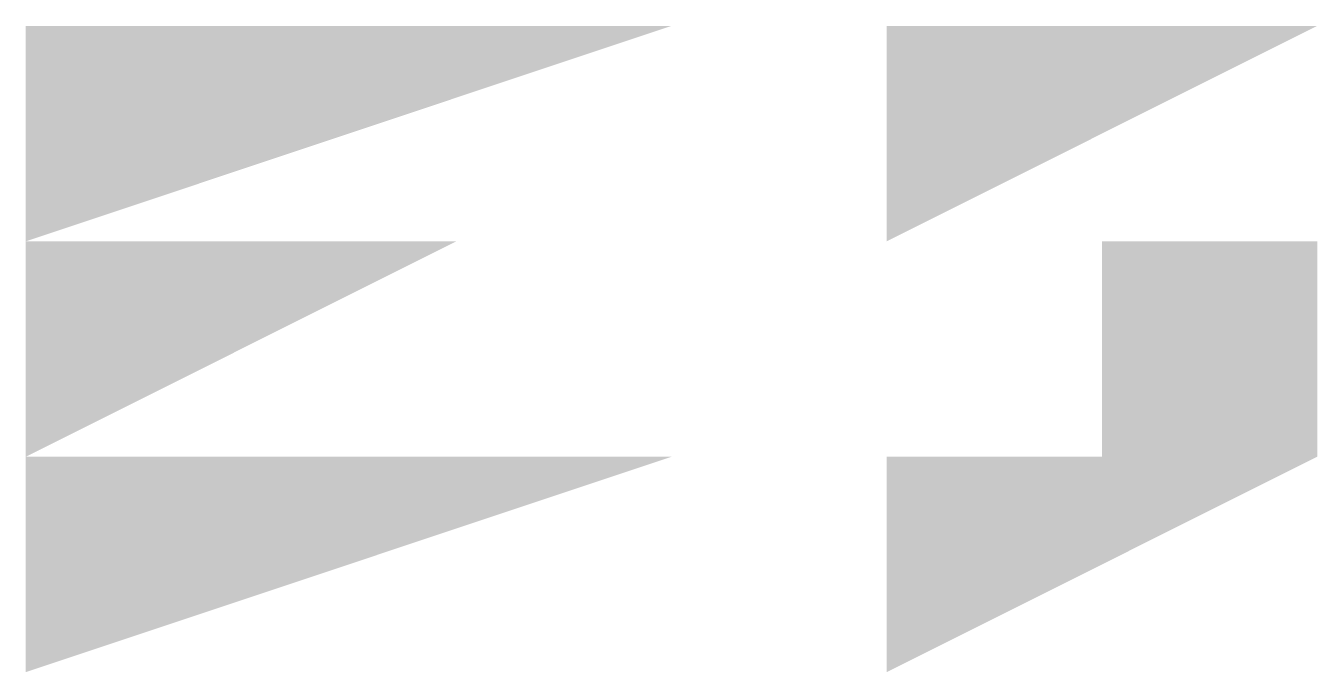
# Model space of a CAD drawing. Header units: feet. Extents: x -99009 to 3252343, y -11094690 to 9035152.
# Drawn here: x 1473769.72 to 1473797.5, y -1364786.01 to -1364772.12 of the extents above; entities that cross this region are included whole.
import ezdxf

# ---------------------------------------------------------------- set-up
doc = ezdxf.new("R2010")
doc.units = ezdxf.units.FT

msp = doc.modelspace()

# ---------------------------------------------------------------- hatches: boundary and pattern name
at = {"transparency": 33554687}
h = msp.add_hatch(color=2, dxfattribs=at)
h.paths.add_polyline_path([(1473783.60728, -1364772.12406), (1473769.71899, -1364772.12406), (1473769.71899, -1364776.75584)])
h.paths.add_polyline_path([(1473783.60728, -1364772.12406), (1473769.71899, -1364776.75584)])
h = msp.add_hatch(color=2, dxfattribs=at)
h.paths.add_polyline_path([(1473797.49556, -1364772.12406), (1473788.23671, -1364772.12406), (1473788.23671, -1364776.75584)])
h.paths.add_polyline_path([(1473797.49556, -1364772.12406), (1473788.23671, -1364776.75584)])
h = msp.add_hatch(color=2, dxfattribs=at)
h.paths.add_polyline_path([(1473778.97785, -1364776.75584), (1473769.71899, -1364776.75584), (1473769.71899, -1364781.38527)])
h.paths.add_polyline_path([(1473778.97785, -1364776.75584), (1473769.71899, -1364781.38527)])
h = msp.add_hatch(color=2, dxfattribs=at)
h.paths.add_polyline_path([(1473797.49556, -1364776.75584), (1473792.86613, -1364781.38527), (1473797.49556, -1364781.38527)])
h.paths.add_polyline_path([(1473797.49556, -1364776.75584), (1473797.49556, -1364781.38527)])
h = msp.add_hatch(color=2, dxfattribs=at)
h.paths.add_polyline_path([(1473797.49556, -1364776.75584), (1473792.86613, -1364776.75584), (1473792.86613, -1364781.38527)])
h.paths.add_polyline_path([(1473797.49556, -1364776.75584), (1473792.86613, -1364781.38527)])
h = msp.add_hatch(color=2, dxfattribs=at)
h.paths.add_polyline_path([(1473783.60728, -1364781.38527), (1473769.71899, -1364781.38527), (1473769.71899, -1364786.0147)])
h.paths.add_polyline_path([(1473783.60728, -1364781.38527), (1473769.71899, -1364786.0147)])
h = msp.add_hatch(color=2, dxfattribs=at)
h.paths.add_polyline_path([(1473797.49556, -1364781.38527), (1473788.23671, -1364781.38527), (1473788.23671, -1364786.0147)])
h.paths.add_polyline_path([(1473797.49556, -1364781.38527), (1473788.23671, -1364786.0147)])

doc.saveas('drawing.dxf')
